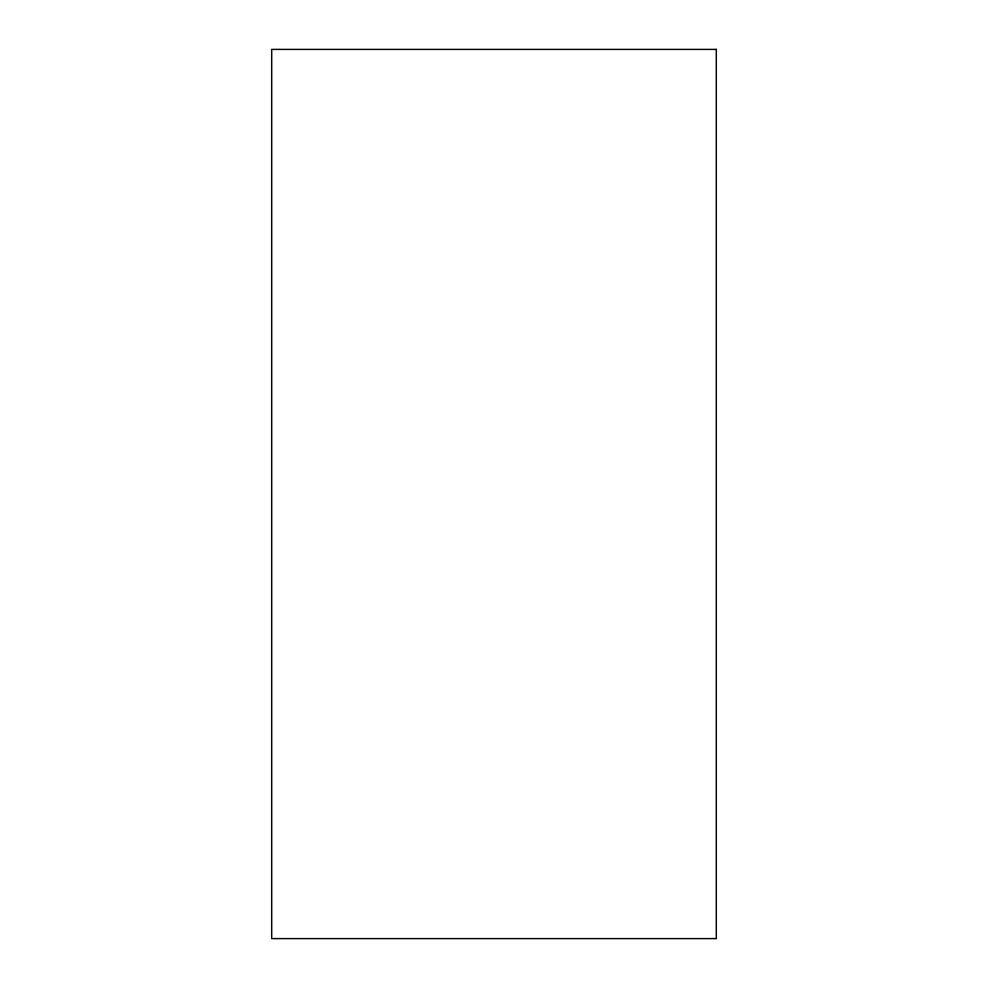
<?xml version="1.0" encoding="UTF-8"?>
<svg xmlns="http://www.w3.org/2000/svg" width="988" height="988" viewBox="0 0 988 988"><rect width="100%" height="100%" fill="white"/><g stroke="black" fill="none" stroke-linecap="round" stroke-linejoin="round"><path stroke-width="1.48" d="M716.3 49.4L271.7 49.4L271.7 938.6L716.3 938.6L716.3 49.4"/></g></svg>
